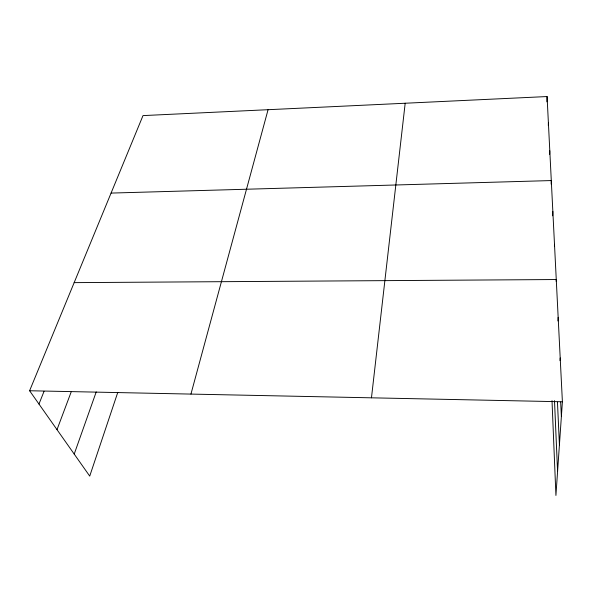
<?xml version="1.0" encoding="UTF-8"?>
<svg xmlns="http://www.w3.org/2000/svg" width="592" height="592" viewBox="0 0 592 592"><rect width="100%" height="100%" fill="white"/><g stroke="black" fill="none" stroke-linecap="round" stroke-linejoin="round"><path stroke-width="0.89" d="M546.904 101.846L547.075 96.548L143.005 115.595L29.6 390.75L89.725 476.101L117.778 392.385M548.303 125.497L548.392 122.833M549.665 154.334L549.798 150.79M551.152 184.112L551.293 180.567L111.067 193.081M552.647 215.814L552.839 211.396M554.408 246.072L554.489 244.311M556.169 281.378L556.258 279.535L74.163 282.636M557.953 320.96L558.16 317.319M560.032 360.632L560.202 357.953M547.075 96.548L562.4 401.768L555.925 495.452L552.01 400.666M371.465 397.817L405.187 103.237M190.942 394.087L268.072 109.698M74.215 454.079L96.215 391.926M57.002 429.651L71.121 392.082M38.968 404.047L44.052 391.327M29.6 390.75L562.4 401.768M560.668 402.086L561.379 416.568M557.464 402.197L559.425 444.851M554.497 400.658L557.575 471.58"/></g></svg>
